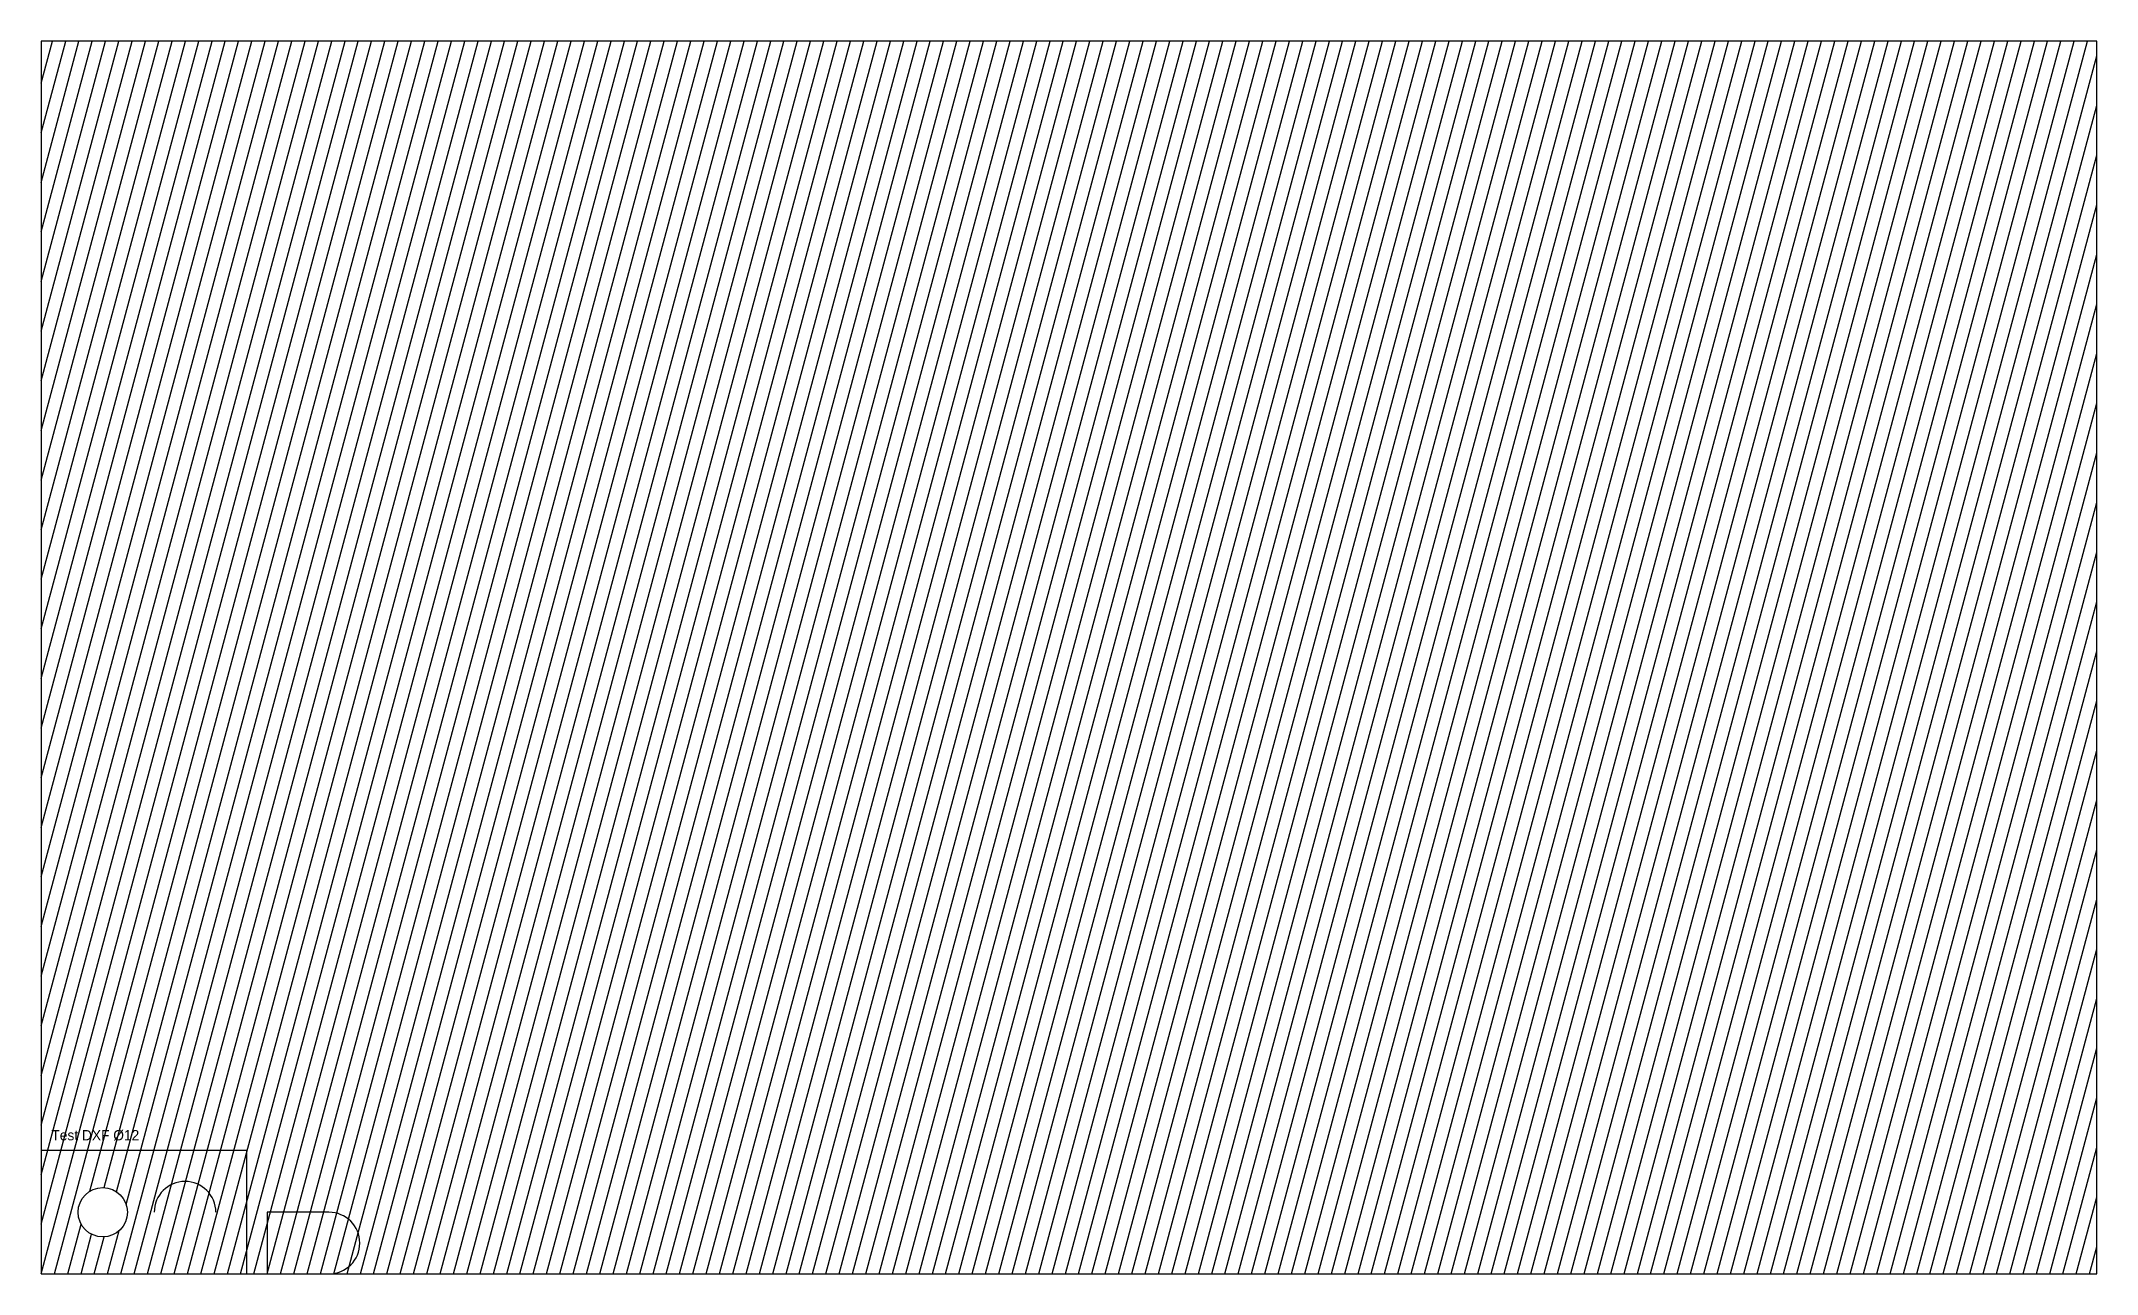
# Model space of a CAD drawing. Header units: millimetres. Extents: x 0 to 1000, y 0 to 600.
import ezdxf

# ---------------------------------------------------------------- set-up
doc = ezdxf.new("R2010")
doc.units = ezdxf.units.MM
doc.header["$MEASUREMENT"] = 0
doc.layers.add('MURS', color=1, linetype='Continuous')

msp = doc.modelspace()

# ---------------------------------------------------------------- hatches: boundary and pattern name
at = {"linetype": 'Continuous'}
h = msp.add_hatch(dxfattribs=at)
h.set_pattern_fill('ANSI31', color=256, scale=50, angle=30)
h.paths.add_polyline_path([(1000, 600), (0, 600), (0, 0), (1000, 0)])
h.paths.add_polyline_path([(42, 30, -1), (18, 30, -1)], flags=16)
h.paths.add_polyline_path([(3.8, 63.8), (62.9, 63.8), (62.9, 71.2), (3.8, 71.2)], flags=24)

# ---------------------------------------------------------------- linework, layer by layer
msp.add_lwpolyline([(0, 0), (1000, 0), (1000, 600), (0, 600)], close=True, dxfattribs=at)
at = {"color": 5}
msp.add_lwpolyline([(110, 0), (140, 0, 1), (140, 30), (110, 30)], format="xyb", close=True, dxfattribs=at)
msp.add_circle((30, 30), 12)
at = {"color": 3}
msp.add_arc((70, 30), 15, 0, 180, dxfattribs=at)
at = {"layer": 'MURS'}
for p, q in [((100, 60), (0, 60)), ((0, 60), (0, 0)), ((100, 0), (100, 60)), ((0, 0), (100, 0))]:
    msp.add_line(p, q, dxfattribs=at)

# ---------------------------------------------------------------- texts
msp.add_text('Test DXF %%c12', height=5).set_placement((5, 65))

doc.saveas('drawing.dxf')
